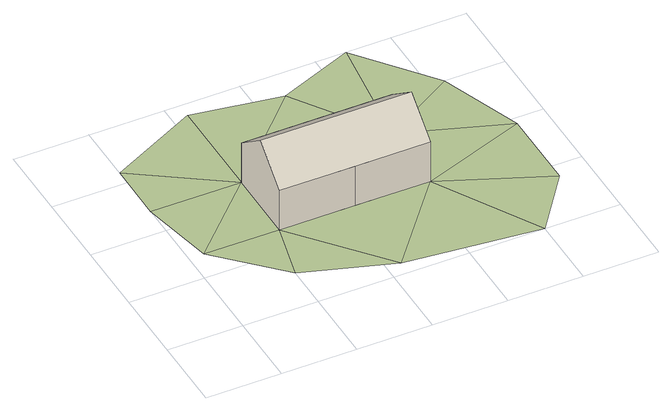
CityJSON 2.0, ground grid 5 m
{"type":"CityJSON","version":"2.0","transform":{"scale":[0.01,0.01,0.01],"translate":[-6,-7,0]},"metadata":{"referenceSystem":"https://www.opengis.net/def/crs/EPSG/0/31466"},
"CityObjects":{
"building1":{"type":"Building","attributes":{"yearOfConstruction":2007,"measuredHeight":5},"geometry":[{"type":"MultiSurface","lod":"2","boundaries":[[[0,1,2,3]],[[4,5,1,0]],[[6,7,8,5,4]],[[9,10,7,6]],[[3,2,11,10,9]],[[5,8,11,2]],[[10,11,8,7]]]}]},
"terrain1":{"type":"TINRelief","attributes":{"name":"Ground","lod":1},"geometry":[{"type":"CompositeSurface","lod":"1","boundaries":[[[9,12,13]],[[14,12,9]],[[15,14,9]],[[6,15,9]],[[16,15,6]],[[17,16,6]],[[18,17,6]],[[4,18,6]],[[19,18,4]],[[20,19,4]],[[21,20,4]],[[3,21,4]],[[22,21,3]],[[23,22,3]],[[9,23,3]],[[13,23,9]]]}]}
},
"vertices":[
[1100,700,0],[1100,700,300],[600,700,300],[600,700,0],[1600,700,0],[1600,700,300],[1600,1200,0],[1600,1200,300],[1600,950,500],[600,1200,0],[600,1200,300],[600,950,500],
[0,1600,0],[0,1200,0],[600,1900,0],[1200,1800,0],[1700,2000,0],[2100,1500,0],[2300,950,0],[2300,400,0],[2000,0,0],[1100,100,0],[500,300,0],[100,700,0]
]}
